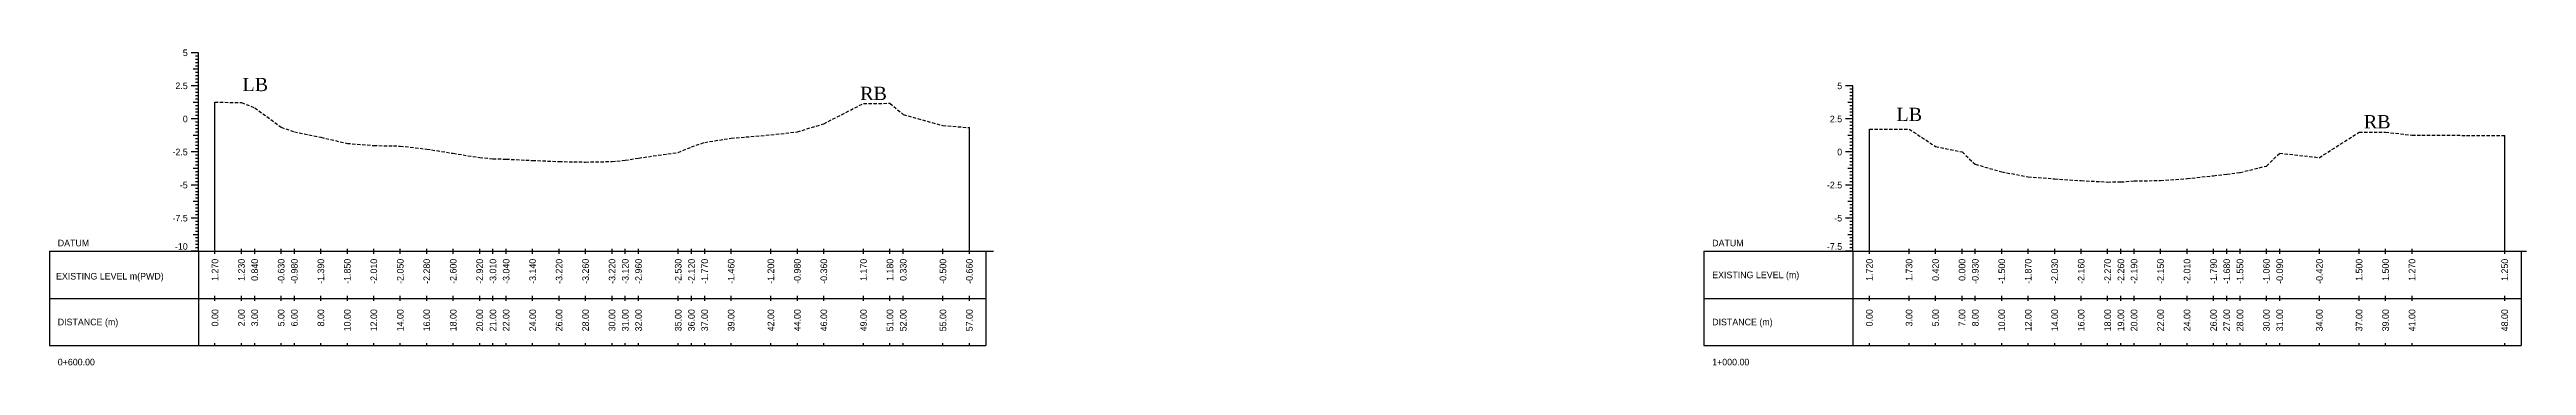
# Model space of a CAD drawing. Header units: inches. Extents: x 6579 to 9220, y -2276 to -1013.
# Drawn here: x 7030.2 to 7217.3, y -1369.5 to -1345.6 of the extents above; entities that cross this region are included whole.
import ezdxf
from ezdxf.enums import TextEntityAlignment as Align

# ---------------------------------------------------------------- set-up
doc = ezdxf.new("R2010")
doc.units = ezdxf.units.IN
doc.header["$MEASUREMENT"] = 0
doc.linetypes.add('HIDDEN', pattern=[0.375, 0.25, -0.125])
doc.layers.add('CS_Drawing', color=7, linetype='Continuous')
doc.layers.add('GL', color=3, linetype='HIDDEN')
doc.styles.add('romans', font='romans.shx')

msp = doc.modelspace()

# ---------------------------------------------------------------- linework, layer by layer
at = {"layer": 'CS_Drawing'}
for p, q in [((7041.45, -1345.89), (7040.89, -1345.89)), ((7041.45, -1345.89), (7041.06, -1345.89)), ((7041.45, -1347.14), (7041.06, -1347.14)), ((7041.45, -1345.89), (7041.22, -1345.89)), ((7041.45, -1346.14), (7041.22, -1346.14)), ((7041.45, -1346.39), (7041.22, -1346.39)), ((7041.45, -1346.64), (7041.22, -1346.64)), ((7041.45, -1346.89), (7041.22, -1346.89)), ((7041.45, -1347.14), (7041.22, -1347.14)), ((7041.45, -1347.39), (7041.22, -1347.39)), ((7041.45, -1360.89), (7041.45, -1345.89)), ((7041.45, -1348.39), (7040.89, -1348.39)), ((7041.45, -1348.39), (7041.06, -1348.39)), ((7041.45, -1347.64), (7041.22, -1347.64)), ((7041.45, -1347.89), (7041.22, -1347.89)), ((7041.45, -1348.14), (7041.22, -1348.14)), ((7041.45, -1348.39), (7041.22, -1348.39)), ((7041.45, -1348.64), (7041.22, -1348.64)), ((7041.45, -1348.89), (7041.22, -1348.89)), ((7041.45, -1349.14), (7041.22, -1349.14)), ((7166.45, -1348.39), (7165.89, -1348.39)), ((7166.45, -1348.39), (7166.06, -1348.39)), ((7166.45, -1348.39), (7166.22, -1348.39)), ((7166.45, -1348.64), (7166.22, -1348.64)), ((7166.45, -1348.89), (7166.22, -1348.89)), ((7166.45, -1349.14), (7166.22, -1349.14)), ((7166.45, -1360.89), (7166.45, -1348.39)), ((7041.45, -1350.89), (7040.89, -1350.89)), ((7041.45, -1349.64), (7041.06, -1349.64)), ((7041.45, -1350.89), (7041.06, -1350.89)), ((7041.45, -1349.39), (7041.22, -1349.39)), ((7041.45, -1349.64), (7041.22, -1349.64)), ((7041.45, -1349.89), (7041.22, -1349.89)), ((7041.45, -1350.14), (7041.22, -1350.14)), ((7041.45, -1350.39), (7041.22, -1350.39)), ((7041.45, -1350.64), (7041.22, -1350.64)), ((7041.45, -1350.89), (7041.22, -1350.89)), ((7041.45, -1351.14), (7041.22, -1351.14)), ((7042.7, -1360.89), (7042.7, -1349.62)), ((7166.45, -1350.89), (7165.89, -1350.89)), ((7166.45, -1349.64), (7166.06, -1349.64)), ((7166.45, -1350.89), (7166.06, -1350.89)), ((7166.45, -1349.39), (7166.22, -1349.39)), ((7166.45, -1349.64), (7166.22, -1349.64)), ((7166.45, -1349.89), (7166.22, -1349.89)), ((7166.45, -1350.14), (7166.22, -1350.14)), ((7166.45, -1350.39), (7166.22, -1350.39)), ((7166.45, -1350.64), (7166.22, -1350.64)), ((7166.45, -1350.89), (7166.22, -1350.89)), ((7166.45, -1351.14), (7166.22, -1351.14)), ((7041.45, -1352.14), (7041.06, -1352.14)), ((7041.45, -1351.39), (7041.22, -1351.39)), ((7041.45, -1351.64), (7041.22, -1351.64)), ((7041.45, -1351.89), (7041.22, -1351.89)), ((7041.45, -1352.14), (7041.22, -1352.14)), ((7041.45, -1352.39), (7041.22, -1352.39)), ((7041.45, -1352.64), (7041.22, -1352.64)), ((7041.45, -1352.89), (7041.22, -1352.89)), ((7099.7, -1360.89), (7099.7, -1351.55)), ((7166.45, -1352.14), (7166.06, -1352.14)), ((7166.45, -1351.39), (7166.22, -1351.39)), ((7166.45, -1351.64), (7166.22, -1351.64)), ((7166.45, -1351.89), (7166.22, -1351.89)), ((7166.45, -1352.14), (7166.22, -1352.14)), ((7166.45, -1352.39), (7166.22, -1352.39)), ((7166.45, -1352.64), (7166.22, -1352.64)), ((7166.45, -1352.89), (7166.22, -1352.89)), ((7167.7, -1360.89), (7167.7, -1351.67)), ((7215.7, -1360.89), (7215.7, -1352.14)), ((7041.45, -1353.39), (7040.89, -1353.39)), ((7041.45, -1353.39), (7041.06, -1353.39)), ((7041.45, -1354.64), (7041.06, -1354.64)), ((7041.45, -1353.14), (7041.22, -1353.14)), ((7041.45, -1353.39), (7041.22, -1353.39)), ((7041.45, -1353.64), (7041.22, -1353.64)), ((7041.45, -1353.89), (7041.22, -1353.89)), ((7041.45, -1354.14), (7041.22, -1354.14)), ((7041.45, -1354.39), (7041.22, -1354.39)), ((7041.45, -1354.64), (7041.22, -1354.64)), ((7041.45, -1354.89), (7041.22, -1354.89)), ((7166.45, -1353.39), (7165.89, -1353.39)), ((7166.45, -1353.39), (7166.06, -1353.39)), ((7166.45, -1354.64), (7166.06, -1354.64)), ((7166.45, -1353.14), (7166.22, -1353.14)), ((7166.45, -1353.39), (7166.22, -1353.39)), ((7166.45, -1353.64), (7166.22, -1353.64)), ((7166.45, -1353.89), (7166.22, -1353.89)), ((7166.45, -1354.14), (7166.22, -1354.14)), ((7166.45, -1354.39), (7166.22, -1354.39)), ((7166.45, -1354.64), (7166.22, -1354.64)), ((7166.45, -1354.89), (7166.22, -1354.89)), ((7041.45, -1355.89), (7040.89, -1355.89)), ((7041.45, -1355.89), (7041.06, -1355.89)), ((7041.45, -1355.14), (7041.22, -1355.14)), ((7041.45, -1355.39), (7041.22, -1355.39)), ((7041.45, -1355.64), (7041.22, -1355.64)), ((7041.45, -1355.89), (7041.22, -1355.89)), ((7041.45, -1356.14), (7041.22, -1356.14)), ((7041.45, -1356.39), (7041.22, -1356.39)), ((7041.45, -1356.64), (7041.22, -1356.64)), ((7166.45, -1355.89), (7165.89, -1355.89)), ((7166.45, -1355.89), (7166.06, -1355.89)), ((7166.45, -1355.14), (7166.22, -1355.14)), ((7166.45, -1355.39), (7166.22, -1355.39)), ((7166.45, -1355.64), (7166.22, -1355.64)), ((7166.45, -1355.89), (7166.22, -1355.89)), ((7166.45, -1356.14), (7166.22, -1356.14)), ((7166.45, -1356.39), (7166.22, -1356.39)), ((7166.45, -1356.64), (7166.22, -1356.64)), ((7041.45, -1358.39), (7040.89, -1358.39)), ((7041.45, -1357.14), (7041.06, -1357.14)), ((7041.45, -1358.39), (7041.06, -1358.39)), ((7041.45, -1356.89), (7041.22, -1356.89)), ((7041.45, -1357.14), (7041.22, -1357.14)), ((7041.45, -1357.39), (7041.22, -1357.39)), ((7041.45, -1357.64), (7041.22, -1357.64)), ((7041.45, -1357.89), (7041.22, -1357.89)), ((7041.45, -1358.14), (7041.22, -1358.14)), ((7041.45, -1358.39), (7041.22, -1358.39)), ((7041.45, -1358.64), (7041.22, -1358.64)), ((7166.45, -1358.39), (7165.89, -1358.39)), ((7166.45, -1357.14), (7166.06, -1357.14)), ((7166.45, -1358.39), (7166.06, -1358.39)), ((7166.45, -1356.89), (7166.22, -1356.89)), ((7166.45, -1357.14), (7166.22, -1357.14)), ((7166.45, -1357.39), (7166.22, -1357.39)), ((7166.45, -1357.64), (7166.22, -1357.64)), ((7166.45, -1357.89), (7166.22, -1357.89)), ((7166.45, -1358.14), (7166.22, -1358.14)), ((7166.45, -1358.39), (7166.22, -1358.39)), ((7166.45, -1358.64), (7166.22, -1358.64)), ((7041.45, -1359.64), (7041.06, -1359.64)), ((7041.45, -1358.89), (7041.22, -1358.89)), ((7041.45, -1359.14), (7041.22, -1359.14)), ((7041.45, -1359.39), (7041.22, -1359.39)), ((7041.45, -1359.64), (7041.22, -1359.64)), ((7041.45, -1359.89), (7041.22, -1359.89)), ((7041.45, -1360.14), (7041.22, -1360.14)), ((7041.45, -1360.39), (7041.22, -1360.39)), ((7166.45, -1359.64), (7166.06, -1359.64)), ((7166.45, -1358.89), (7166.22, -1358.89)), ((7166.45, -1359.14), (7166.22, -1359.14)), ((7166.45, -1359.39), (7166.22, -1359.39)), ((7166.45, -1359.64), (7166.22, -1359.64)), ((7166.45, -1359.89), (7166.22, -1359.89)), ((7166.45, -1360.14), (7166.22, -1360.14)), ((7166.45, -1360.39), (7166.22, -1360.39)), ((7030.2, -1360.89), (7041.45, -1360.89)), ((7030.2, -1360.89), (7030.2, -1368.02)), ((7041.45, -1360.89), (7040.89, -1360.89)), ((7041.45, -1360.89), (7041.06, -1360.89)), ((7041.45, -1360.64), (7041.22, -1360.64)), ((7041.45, -1360.89), (7041.22, -1360.89)), ((7041.45, -1360.89), (7100.95, -1360.89)), ((7041.45, -1360.89), (7041.45, -1368.02)), ((7042.7, -1361.08), (7042.7, -1360.71)), ((7044.7, -1361.08), (7044.7, -1360.71)), ((7045.7, -1361.08), (7045.7, -1360.71)), ((7047.7, -1361.08), (7047.7, -1360.71)), ((7048.7, -1361.08), (7048.7, -1360.71)), ((7050.7, -1361.08), (7050.7, -1360.71)), ((7052.7, -1361.08), (7052.7, -1360.71)), ((7054.7, -1361.08), (7054.7, -1360.71)), ((7056.7, -1361.08), (7056.7, -1360.71)), ((7058.7, -1361.08), (7058.7, -1360.71)), ((7060.7, -1361.08), (7060.7, -1360.71)), ((7062.7, -1361.08), (7062.7, -1360.71)), ((7063.7, -1361.08), (7063.7, -1360.71)), ((7064.7, -1361.08), (7064.7, -1360.71)), ((7066.7, -1361.08), (7066.7, -1360.71)), ((7068.7, -1361.08), (7068.7, -1360.71)), ((7070.7, -1361.08), (7070.7, -1360.71)), ((7072.7, -1361.08), (7072.7, -1360.71)), ((7073.7, -1361.08), (7073.7, -1360.71)), ((7074.7, -1361.08), (7074.7, -1360.71)), ((7077.7, -1361.08), (7077.7, -1360.71)), ((7078.7, -1361.08), (7078.7, -1360.71)), ((7079.7, -1361.08), (7079.7, -1360.71)), ((7081.7, -1361.08), (7081.7, -1360.71)), ((7084.7, -1361.08), (7084.7, -1360.71)), ((7086.7, -1361.08), (7086.7, -1360.71)), ((7088.7, -1361.08), (7088.7, -1360.71)), ((7091.7, -1361.08), (7091.7, -1360.71)), ((7093.7, -1361.08), (7093.7, -1360.71)), ((7094.7, -1361.08), (7094.7, -1360.71)), ((7097.7, -1361.08), (7097.7, -1360.71)), ((7099.7, -1361.08), (7099.7, -1360.71)), ((7100.95, -1360.89), (7101.51, -1360.89)), ((7100.95, -1360.89), (7101.34, -1360.89)), ((7100.95, -1360.89), (7101.17, -1360.89)), ((7100.95, -1360.89), (7100.95, -1368.02)), ((7155.2, -1360.89), (7166.45, -1360.89)), ((7155.2, -1360.89), (7155.2, -1368.02)), ((7166.45, -1360.89), (7165.89, -1360.89)), ((7166.45, -1360.89), (7166.06, -1360.89)), ((7166.45, -1360.64), (7166.22, -1360.64)), ((7166.45, -1360.89), (7166.22, -1360.89)), ((7166.45, -1360.89), (7216.95, -1360.89)), ((7166.45, -1360.89), (7166.45, -1368.02)), ((7167.7, -1361.08), (7167.7, -1360.71)), ((7170.7, -1361.08), (7170.7, -1360.71)), ((7172.7, -1361.08), (7172.7, -1360.71)), ((7174.7, -1361.08), (7174.7, -1360.71)), ((7175.7, -1361.08), (7175.7, -1360.71)), ((7177.7, -1361.08), (7177.7, -1360.71)), ((7179.7, -1361.08), (7179.7, -1360.71)), ((7181.7, -1361.08), (7181.7, -1360.71)), ((7183.7, -1361.08), (7183.7, -1360.71)), ((7185.7, -1361.08), (7185.7, -1360.71)), ((7186.7, -1361.08), (7186.7, -1360.71)), ((7187.7, -1361.08), (7187.7, -1360.71)), ((7189.7, -1361.08), (7189.7, -1360.71)), ((7191.7, -1361.08), (7191.7, -1360.71)), ((7193.7, -1361.08), (7193.7, -1360.71)), ((7194.7, -1361.08), (7194.7, -1360.71)), ((7195.7, -1361.08), (7195.7, -1360.71)), ((7197.7, -1361.08), (7197.7, -1360.71)), ((7198.7, -1361.08), (7198.7, -1360.71)), ((7201.7, -1361.08), (7201.7, -1360.71)), ((7204.7, -1361.08), (7204.7, -1360.71)), ((7206.7, -1361.08), (7206.7, -1360.71)), ((7208.7, -1361.08), (7208.7, -1360.71)), ((7215.7, -1361.08), (7215.7, -1360.71)), ((7216.95, -1360.89), (7217.34, -1360.89)), ((7216.95, -1360.89), (7217.17, -1360.89)), ((7216.95, -1360.89), (7216.95, -1368.02)), ((7042.7, -1364.64), (7042.7, -1364.27)), ((7044.7, -1364.64), (7044.7, -1364.27)), ((7045.7, -1364.64), (7045.7, -1364.27)), ((7047.7, -1364.64), (7047.7, -1364.27)), ((7048.7, -1364.64), (7048.7, -1364.27)), ((7050.7, -1364.64), (7050.7, -1364.27)), ((7052.7, -1364.64), (7052.7, -1364.27)), ((7054.7, -1364.64), (7054.7, -1364.27)), ((7056.7, -1364.64), (7056.7, -1364.27)), ((7058.7, -1364.64), (7058.7, -1364.27)), ((7060.7, -1364.64), (7060.7, -1364.27)), ((7062.7, -1364.64), (7062.7, -1364.27)), ((7063.7, -1364.64), (7063.7, -1364.27)), ((7064.7, -1364.64), (7064.7, -1364.27)), ((7066.7, -1364.64), (7066.7, -1364.27)), ((7068.7, -1364.64), (7068.7, -1364.27)), ((7070.7, -1364.64), (7070.7, -1364.27)), ((7072.7, -1364.64), (7072.7, -1364.27)), ((7073.7, -1364.64), (7073.7, -1364.27)), ((7074.7, -1364.64), (7074.7, -1364.27)), ((7077.7, -1364.64), (7077.7, -1364.27)), ((7078.7, -1364.64), (7078.7, -1364.27)), ((7079.7, -1364.64), (7079.7, -1364.27)), ((7081.7, -1364.64), (7081.7, -1364.27)), ((7084.7, -1364.64), (7084.7, -1364.27)), ((7086.7, -1364.64), (7086.7, -1364.27)), ((7088.7, -1364.64), (7088.7, -1364.27)), ((7091.7, -1364.64), (7091.7, -1364.27)), ((7093.7, -1364.64), (7093.7, -1364.27)), ((7094.7, -1364.64), (7094.7, -1364.27)), ((7097.7, -1364.64), (7097.7, -1364.27)), ((7099.7, -1364.64), (7099.7, -1364.27)), ((7167.7, -1364.64), (7167.7, -1364.27)), ((7170.7, -1364.64), (7170.7, -1364.27)), ((7172.7, -1364.64), (7172.7, -1364.27)), ((7174.7, -1364.64), (7174.7, -1364.27)), ((7175.7, -1364.64), (7175.7, -1364.27)), ((7177.7, -1364.64), (7177.7, -1364.27)), ((7179.7, -1364.64), (7179.7, -1364.27)), ((7181.7, -1364.64), (7181.7, -1364.27)), ((7183.7, -1364.64), (7183.7, -1364.27)), ((7185.7, -1364.64), (7185.7, -1364.27)), ((7186.7, -1364.64), (7186.7, -1364.27)), ((7187.7, -1364.64), (7187.7, -1364.27)), ((7189.7, -1364.64), (7189.7, -1364.27)), ((7191.7, -1364.64), (7191.7, -1364.27)), ((7193.7, -1364.64), (7193.7, -1364.27)), ((7194.7, -1364.64), (7194.7, -1364.27)), ((7195.7, -1364.64), (7195.7, -1364.27)), ((7197.7, -1364.64), (7197.7, -1364.27)), ((7198.7, -1364.64), (7198.7, -1364.27)), ((7201.7, -1364.64), (7201.7, -1364.27)), ((7204.7, -1364.64), (7204.7, -1364.27)), ((7206.7, -1364.64), (7206.7, -1364.27)), ((7208.7, -1364.64), (7208.7, -1364.27)), ((7215.7, -1364.64), (7215.7, -1364.27)), ((7030.2, -1364.46), (7041.45, -1364.46)), ((7041.45, -1364.46), (7100.95, -1364.46)), ((7041.45, -1364.46), (7100.95, -1364.46)), ((7155.2, -1364.46), (7166.45, -1364.46)), ((7166.45, -1364.46), (7216.95, -1364.46)), ((7166.45, -1364.46), (7216.95, -1364.46)), ((7030.2, -1368.02), (7041.45, -1368.02)), ((7041.45, -1368.02), (7100.95, -1368.02)), ((7042.7, -1368.02), (7042.7, -1367.83)), ((7044.7, -1368.02), (7044.7, -1367.83)), ((7045.7, -1368.02), (7045.7, -1367.83)), ((7047.7, -1368.02), (7047.7, -1367.83)), ((7048.7, -1368.02), (7048.7, -1367.83)), ((7050.7, -1368.02), (7050.7, -1367.83)), ((7052.7, -1368.02), (7052.7, -1367.83)), ((7054.7, -1368.02), (7054.7, -1367.83)), ((7056.7, -1368.02), (7056.7, -1367.83)), ((7058.7, -1368.02), (7058.7, -1367.83)), ((7060.7, -1368.02), (7060.7, -1367.83)), ((7062.7, -1368.02), (7062.7, -1367.83)), ((7063.7, -1368.02), (7063.7, -1367.83)), ((7064.7, -1368.02), (7064.7, -1367.83)), ((7066.7, -1368.02), (7066.7, -1367.83)), ((7068.7, -1368.02), (7068.7, -1367.83)), ((7070.7, -1368.02), (7070.7, -1367.83)), ((7072.7, -1368.02), (7072.7, -1367.83)), ((7073.7, -1368.02), (7073.7, -1367.83)), ((7074.7, -1368.02), (7074.7, -1367.83)), ((7077.7, -1368.02), (7077.7, -1367.83)), ((7078.7, -1368.02), (7078.7, -1367.83)), ((7079.7, -1368.02), (7079.7, -1367.83)), ((7081.7, -1368.02), (7081.7, -1367.83)), ((7084.7, -1368.02), (7084.7, -1367.83)), ((7086.7, -1368.02), (7086.7, -1367.83)), ((7088.7, -1368.02), (7088.7, -1367.83)), ((7091.7, -1368.02), (7091.7, -1367.83)), ((7093.7, -1368.02), (7093.7, -1367.83)), ((7094.7, -1368.02), (7094.7, -1367.83)), ((7097.7, -1368.02), (7097.7, -1367.83)), ((7099.7, -1368.02), (7099.7, -1367.83)), ((7155.2, -1368.02), (7166.45, -1368.02)), ((7166.45, -1368.02), (7216.95, -1368.02)), ((7167.7, -1368.02), (7167.7, -1367.83)), ((7170.7, -1368.02), (7170.7, -1367.83)), ((7172.7, -1368.02), (7172.7, -1367.83)), ((7174.7, -1368.02), (7174.7, -1367.83)), ((7175.7, -1368.02), (7175.7, -1367.83)), ((7177.7, -1368.02), (7177.7, -1367.83)), ((7179.7, -1368.02), (7179.7, -1367.83)), ((7181.7, -1368.02), (7181.7, -1367.83)), ((7183.7, -1368.02), (7183.7, -1367.83)), ((7185.7, -1368.02), (7185.7, -1367.83)), ((7186.7, -1368.02), (7186.7, -1367.83)), ((7187.7, -1368.02), (7187.7, -1367.83)), ((7189.7, -1368.02), (7189.7, -1367.83)), ((7191.7, -1368.02), (7191.7, -1367.83)), ((7193.7, -1368.02), (7193.7, -1367.83)), ((7194.7, -1368.02), (7194.7, -1367.83)), ((7195.7, -1368.02), (7195.7, -1367.83)), ((7197.7, -1368.02), (7197.7, -1367.83)), ((7198.7, -1368.02), (7198.7, -1367.83)), ((7201.7, -1368.02), (7201.7, -1367.83)), ((7204.7, -1368.02), (7204.7, -1367.83)), ((7206.7, -1368.02), (7206.7, -1367.83)), ((7208.7, -1368.02), (7208.7, -1367.83)), ((7215.7, -1368.02), (7215.7, -1367.83))]:
    msp.add_line(p, q, dxfattribs=at)
at = {"layer": 'GL'}
for points in [[(7042.7, -1349.62), (7044.7, -1349.66), (7045.7, -1350.05), (7047.7, -1351.52), (7048.7, -1351.87), (7050.7, -1352.28), (7052.7, -1352.74), (7054.7, -1352.9), (7056.7, -1352.94), (7058.7, -1353.17), (7060.7, -1353.49), (7062.7, -1353.81), (7063.7, -1353.9), (7064.7, -1353.93), (7066.7, -1354.03), (7068.7, -1354.11), (7070.7, -1354.15), (7072.7, -1354.11), (7073.7, -1354.01), (7074.7, -1353.85), (7077.7, -1353.42), (7078.7, -1353.01), (7079.7, -1352.66), (7081.7, -1352.35), (7084.7, -1352.09), (7086.7, -1351.87), (7088.7, -1351.25), (7091.7, -1349.72), (7093.7, -1349.71), (7094.7, -1350.56), (7097.7, -1351.39), (7099.7, -1351.55)], [(7167.7, -1351.67), (7170.7, -1351.66), (7172.7, -1352.97), (7174.7, -1353.39), (7175.7, -1354.32), (7177.7, -1354.89), (7179.7, -1355.26), (7181.7, -1355.42), (7183.7, -1355.55), (7185.7, -1355.66), (7186.7, -1355.65), (7187.7, -1355.58), (7189.7, -1355.54), (7191.7, -1355.4), (7193.7, -1355.18), (7194.7, -1355.07), (7195.7, -1354.94), (7197.7, -1354.45), (7198.7, -1353.48), (7201.7, -1353.81), (7204.7, -1351.89), (7206.7, -1351.89), (7208.7, -1352.12), (7215.7, -1352.14)]]:
    msp.add_lwpolyline(points, dxfattribs=at)

# ---------------------------------------------------------------- texts
at = {"char_height": 1, "width": 263.4059, "attachment_point": 1, "style": 'romans'}
for s, insert in [('{\\fTimes New Roman|b0|i0|c0|p18;LB}', (7044.78, -1347.79)), ('{\\fTimes New Roman|b0|i0|c0|p18;RB}', (7091.45, -1348.46)), ('{\\fTimes New Roman|b0|i0|c0|p18;LB}', (7169.75, -1350.05)), ('{\\fTimes New Roman|b0|i0|c0|p18;RB}', (7205.06, -1350.6))]:
    msp.add_mtext(s, dxfattribs=dict(at, insert=insert))
at = {"layer": 'CS_Drawing'}
for s, p in [('5', (7040.64, -1345.89)), ('2.5', (7040.64, -1348.39)), ('5', (7165.64, -1348.39)), ('0', (7040.64, -1350.89)), ('2.5', (7165.64, -1350.89)), ('-2.5', (7040.64, -1353.39)), ('0', (7165.64, -1353.39)), ('-5', (7040.64, -1355.89)), ('-2.5', (7165.64, -1355.89)), ('-7.5', (7040.64, -1358.39)), ('-5', (7165.64, -1358.39))]:
    msp.add_text(s, height=0.5, dxfattribs=at).set_placement(p, align=Align.MIDDLE_RIGHT)
for s, p in [('DATUM', (7030.82, -1360.27)), ('DATUM', (7155.82, -1360.27)), ('EXISTING LEVEL (m)', (7155.82, -1362.68)), ('EXISTING LEVEL m(PWD)', (7030.69, -1362.78)), ('DISTANCE (m)', (7030.82, -1366.24)), ('DISTANCE (m)', (7155.82, -1366.24)), ('0+600.00', (7030.82, -1369.27)), ('1+000.00', (7155.82, -1369.27))]:
    msp.add_text(s, height=0.5, dxfattribs=at).set_placement(p, align=Align.MIDDLE_LEFT)
for s, p in [('-10', (7040.64, -1360.78)), ('-7.5', (7165.64, -1360.78))]:
    msp.add_text(s, height=0.5, dxfattribs=at).set_placement(p, align=Align.RIGHT)
for s, p in [('1.270', (7042.7, -1361.46)), ('1.230', (7044.7, -1361.46)), ('0.840', (7045.7, -1361.46)), ('-0.630', (7047.7, -1361.46)), ('-0.980', (7048.7, -1361.46)), ('-1.390', (7050.7, -1361.46)), ('-1.850', (7052.7, -1361.46)), ('-2.010', (7054.7, -1361.46)), ('-2.050', (7056.7, -1361.46)), ('-2.280', (7058.7, -1361.46)), ('-2.600', (7060.7, -1361.46)), ('-2.920', (7062.7, -1361.46)), ('-3.010', (7063.7, -1361.46)), ('-3.040', (7064.7, -1361.46)), ('-3.140', (7066.7, -1361.46)), ('-3.220', (7068.7, -1361.46)), ('-3.260', (7070.7, -1361.46)), ('-3.220', (7072.7, -1361.46)), ('-3.120', (7073.7, -1361.46)), ('-2.960', (7074.7, -1361.46)), ('-2.530', (7077.7, -1361.46)), ('-2.120', (7078.7, -1361.46)), ('-1.770', (7079.7, -1361.46)), ('-1.460', (7081.7, -1361.46)), ('-1.200', (7084.7, -1361.46)), ('-0.980', (7086.7, -1361.46)), ('-0.360', (7088.7, -1361.46)), ('1.170', (7091.7, -1361.46)), ('1.180', (7093.7, -1361.46)), ('0.330', (7094.7, -1361.46)), ('-0.500', (7097.7, -1361.46)), ('-0.660', (7099.7, -1361.46)), ('1.720', (7167.7, -1361.46)), ('1.730', (7170.7, -1361.46)), ('0.420', (7172.7, -1361.46)), ('0.000', (7174.7, -1361.46)), ('-0.930', (7175.7, -1361.46)), ('-1.500', (7177.7, -1361.46)), ('-1.870', (7179.7, -1361.46)), ('-2.030', (7181.7, -1361.46)), ('-2.160', (7183.7, -1361.46)), ('-2.270', (7185.7, -1361.46)), ('-2.260', (7186.7, -1361.46)), ('-2.190', (7187.7, -1361.46)), ('-2.150', (7189.7, -1361.46)), ('-2.010', (7191.7, -1361.46)), ('-1.790', (7193.7, -1361.46)), ('-1.680', (7194.7, -1361.46)), ('-1.550', (7195.7, -1361.46)), ('-1.060', (7197.7, -1361.46)), ('-0.090', (7198.7, -1361.46)), ('-0.420', (7201.7, -1361.46)), ('1.500', (7204.7, -1361.46)), ('1.500', (7206.7, -1361.46)), ('1.270', (7208.7, -1361.46)), ('1.250', (7215.7, -1361.46)), ('0.00', (7042.7, -1365.27)), ('2.00', (7044.7, -1365.27)), ('3.00', (7045.7, -1365.27)), ('5.00', (7047.7, -1365.27)), ('6.00', (7048.7, -1365.27)), ('8.00', (7050.7, -1365.27)), ('10.00', (7052.7, -1365.27)), ('12.00', (7054.7, -1365.27)), ('14.00', (7056.7, -1365.27)), ('16.00', (7058.7, -1365.27)), ('18.00', (7060.7, -1365.27)), ('20.00', (7062.7, -1365.27)), ('21.00', (7063.7, -1365.27)), ('22.00', (7064.7, -1365.27)), ('24.00', (7066.7, -1365.27)), ('26.00', (7068.7, -1365.27)), ('28.00', (7070.7, -1365.27)), ('30.00', (7072.7, -1365.27)), ('31.00', (7073.7, -1365.27)), ('32.00', (7074.7, -1365.27)), ('35.00', (7077.7, -1365.27)), ('36.00', (7078.7, -1365.27)), ('37.00', (7079.7, -1365.27)), ('39.00', (7081.7, -1365.27)), ('42.00', (7084.7, -1365.27)), ('44.00', (7086.7, -1365.27)), ('46.00', (7088.7, -1365.27)), ('49.00', (7091.7, -1365.27)), ('51.00', (7093.7, -1365.27)), ('52.00', (7094.7, -1365.27)), ('55.00', (7097.7, -1365.27)), ('57.00', (7099.7, -1365.27)), ('0.00', (7167.7, -1365.27)), ('3.00', (7170.7, -1365.27)), ('5.00', (7172.7, -1365.27)), ('7.00', (7174.7, -1365.27)), ('8.00', (7175.7, -1365.27)), ('10.00', (7177.7, -1365.27)), ('12.00', (7179.7, -1365.27)), ('14.00', (7181.7, -1365.27)), ('16.00', (7183.7, -1365.27)), ('18.00', (7185.7, -1365.27)), ('19.00', (7186.7, -1365.27)), ('20.00', (7187.7, -1365.27)), ('22.00', (7189.7, -1365.27)), ('24.00', (7191.7, -1365.27)), ('26.00', (7193.7, -1365.27)), ('27.00', (7194.7, -1365.27)), ('28.00', (7195.7, -1365.27)), ('30.00', (7197.7, -1365.27)), ('31.00', (7198.7, -1365.27)), ('34.00', (7201.7, -1365.27)), ('37.00', (7204.7, -1365.27)), ('39.00', (7206.7, -1365.27)), ('41.00', (7208.7, -1365.27)), ('48.00', (7215.7, -1365.27))]:
    msp.add_text(s, height=0.5, rotation=90, dxfattribs=at).set_placement(p, align=Align.MIDDLE_RIGHT)

doc.saveas('drawing.dxf')
